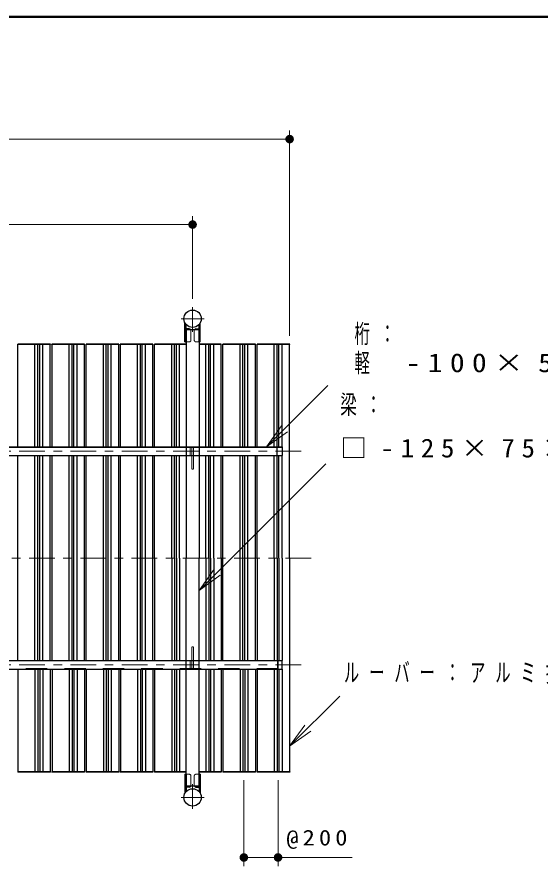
# Model space of a CAD drawing. Units: millimetres on the paper. Extents: x -385 to 0, y 0 to 267.
# Drawn here: x -249.8 to -188.6, y 167.7 to 267 of the extents above; entities that cross this region are included whole.
import ezdxf
from ezdxf.enums import TextEntityAlignment as Align

# ---------------------------------------------------------------- set-up
doc = ezdxf.new("R2010")
doc.units = ezdxf.units.MM
doc.linetypes.add('USER1', pattern=[4.5, 2.5, -2])
doc.linetypes.add('USER2', pattern=[6, 3, -1, 1, -1])
doc.layers.add('LY_1', color=4, linetype='Continuous', lineweight=25)
doc.layers.add('LY_4', color=7, linetype='Continuous', lineweight=13)
doc.styles.add('ＭＳ ゴシック', font='')
doc.styles.get('ＭＳ ゴシック').set_extended_font_data('MS Gothic')

# ---------------------------------------------------------------- blocks, each defined once
blk = doc.blocks.new('filled_dot')
at = {"color": 0, "linetype": 'Continuous', "lineweight": -2, "const_width": 1.25}
blk.add_lwpolyline([(-0.625, 0, 1), (0.625, 0, 1)], format="xyb", close=True, dxfattribs=at)
blk = doc.blocks.new('open_arrow')
at = {"color": 0, "linetype": 'Continuous', "lineweight": -2}
blk.add_lwpolyline([(7.5, 1.25), (0, 0), (7.5, -1.25)], dxfattribs=at)

msp = doc.modelspace()

# ---------------------------------------------------------------- linework, layer by layer
at = {"layer": 'LY_1', "color": 7, "lineweight": 13}
for p, q in [((-217.947, 229.695), (-217.947, 253.711)), ((-345.747, 252.711), (-217.947, 252.711)), ((-229.297, 234.032), (-229.297, 243.711)), ((-281.297, 242.711), (-229.297, 242.711)), ((-220.661, 216.709), (-213.492, 223.878)), ((-228.547, 199.915), (-213.724, 214.737)), ((-217.947, 181.669), (-212.073, 187.542)), ((-223.297, 177.695), (-223.297, 167.663)), ((-219.297, 177.695), (-219.297, 167.663)), ((-210.622, 168.663), (-223.297, 168.663))]:
    msp.add_line(p, q, dxfattribs=at)
at = {"layer": 'LY_1', "color": 2, "linetype": 'USER2', "lineweight": 13}
for p, q in [((-229.297, 230.158), (-229.297, 233.032)), ((-230.634, 231.695), (-227.96, 231.695)), ((-216.578, 216.195), (-347.22, 216.195)), ((-215.432, 203.695), (-349.956, 203.695)), ((-216.578, 191.195), (-347.22, 191.195)), ((-229.297, 177.232), (-229.297, 174.358)), ((-230.634, 175.695), (-227.96, 175.695))]:
    msp.add_line(p, q, dxfattribs=at)
at = {"layer": 'LY_1'}
for p, q in [((-230.187, 228.995), (-230.187, 231.205)), ((-230.187, 231.032), (-230.067, 231.032)), ((-230.067, 228.995), (-230.067, 231.032)), ((-229.687, 230.495), (-230.067, 230.495)), ((-228.907, 230.495), (-228.527, 230.495)), ((-228.527, 228.995), (-228.527, 231.032)), ((-228.407, 231.032), (-228.527, 231.032)), ((-228.407, 228.995), (-228.407, 231.205)), ((-230.187, 228.995), (-230.067, 228.995)), ((-228.407, 228.995), (-228.527, 228.995)), ((-230.187, 178.395), (-230.187, 176.185)), ((-230.187, 178.395), (-230.067, 178.395)), ((-230.067, 178.395), (-230.067, 176.358)), ((-228.527, 178.395), (-228.527, 176.358)), ((-228.407, 178.395), (-228.527, 178.395)), ((-228.407, 178.395), (-228.407, 176.185)), ((-229.687, 176.895), (-230.067, 176.895)), ((-228.907, 176.895), (-228.527, 176.895)), ((-230.187, 176.358), (-230.067, 176.358)), ((-228.407, 176.358), (-228.527, 176.358))]:
    msp.add_line(p, q, dxfattribs=at)
at = {"layer": 'LY_1', "linetype": 'USER1', "lineweight": 13}
for p, q in [((-230.187, 230.495), (-230.067, 230.495)), ((-228.407, 230.495), (-228.527, 230.495)), ((-229.487, 229.195), (-229.487, 230.295)), ((-229.107, 229.195), (-229.107, 230.295)), ((-229.687, 228.995), (-230.067, 228.995)), ((-228.907, 228.995), (-228.527, 228.995)), ((-229.687, 178.395), (-230.067, 178.395)), ((-229.487, 178.195), (-229.487, 177.095)), ((-229.107, 178.195), (-229.107, 177.095)), ((-228.907, 178.395), (-228.527, 178.395)), ((-230.187, 176.895), (-230.067, 176.895)), ((-228.407, 176.895), (-228.527, 176.895))]:
    msp.add_line(p, q, dxfattribs=at)
at = {"layer": 'LY_1', "color": 70}
for p, q in [((-228.547, 230.395), (-230.047, 230.395)), ((-230.047, 230.395), (-230.047, 203.695)), ((-228.547, 230.395), (-228.547, 203.695)), ((-230.047, 176.995), (-230.047, 203.695)), ((-228.547, 176.995), (-228.547, 203.695)), ((-228.547, 176.995), (-230.047, 176.995))]:
    msp.add_line(p, q, dxfattribs=at)
at = {"layer": 'LY_1', "color": 131}
for p, q in [((-245.937, 228.727), (-249.757, 228.727)), ((-249.757, 228.695), (-249.757, 228.727)), ((-245.937, 228.695), (-249.757, 228.695)), ((-249.747, 216.695), (-249.747, 228.695)), ((-247.739, 216.695), (-247.739, 228.695)), ((-247.407, 216.695), (-247.407, 228.695)), ((-247.187, 216.695), (-247.187, 228.695)), ((-246.82, 216.695), (-246.82, 228.695)), ((-245.947, 216.695), (-245.947, 228.695)), ((-245.937, 228.695), (-245.937, 228.727)), ((-241.937, 228.727), (-245.757, 228.727)), ((-245.757, 228.695), (-245.757, 228.727)), ((-241.937, 228.695), (-245.757, 228.695)), ((-245.747, 216.695), (-245.747, 228.695)), ((-243.739, 216.695), (-243.739, 228.695)), ((-243.407, 216.695), (-243.407, 228.695)), ((-243.187, 216.695), (-243.187, 228.695)), ((-242.82, 216.695), (-242.82, 228.695)), ((-241.947, 216.695), (-241.947, 228.695)), ((-241.937, 228.695), (-241.937, 228.727)), ((-237.937, 228.727), (-241.757, 228.727)), ((-241.757, 228.695), (-241.757, 228.727)), ((-237.937, 228.695), (-241.757, 228.695)), ((-241.747, 216.695), (-241.747, 228.695)), ((-239.739, 216.695), (-239.739, 228.695)), ((-239.407, 216.695), (-239.407, 228.695)), ((-239.187, 216.695), (-239.187, 228.695)), ((-238.82, 216.695), (-238.82, 228.695)), ((-237.947, 216.695), (-237.947, 228.695)), ((-237.937, 228.695), (-237.937, 228.727)), ((-233.937, 228.727), (-237.757, 228.727)), ((-237.757, 228.695), (-237.757, 228.727)), ((-233.937, 228.695), (-237.757, 228.695)), ((-237.747, 216.695), (-237.747, 228.695)), ((-235.739, 216.695), (-235.739, 228.695)), ((-235.407, 216.695), (-235.407, 228.695)), ((-235.187, 216.695), (-235.187, 228.695)), ((-234.82, 216.695), (-234.82, 228.695)), ((-233.947, 216.695), (-233.947, 228.695)), ((-233.937, 228.695), (-233.937, 228.727)), ((-230.047, 228.727), (-233.757, 228.727)), ((-233.757, 228.695), (-233.757, 228.727)), ((-230.047, 228.695), (-233.757, 228.695)), ((-233.747, 216.695), (-233.747, 228.695)), ((-231.739, 216.695), (-231.739, 228.695)), ((-231.407, 216.695), (-231.407, 228.695)), ((-231.187, 216.695), (-231.187, 228.695)), ((-230.82, 216.695), (-230.82, 228.695)), ((-225.937, 228.727), (-228.547, 228.727)), ((-225.937, 228.695), (-228.547, 228.695)), ((-227.739, 216.695), (-227.739, 228.695)), ((-227.407, 216.695), (-227.407, 228.695)), ((-227.187, 216.695), (-227.187, 228.695)), ((-226.82, 216.695), (-226.82, 228.695)), ((-225.947, 216.695), (-225.947, 228.695)), ((-225.937, 228.695), (-225.937, 228.727)), ((-221.937, 228.727), (-225.757, 228.727)), ((-225.757, 228.695), (-225.757, 228.727)), ((-221.937, 228.695), (-225.757, 228.695)), ((-225.747, 216.695), (-225.747, 228.695)), ((-223.739, 216.695), (-223.739, 228.695)), ((-223.407, 216.695), (-223.407, 228.695)), ((-223.187, 216.695), (-223.187, 228.695)), ((-222.82, 216.695), (-222.82, 228.695)), ((-221.947, 216.695), (-221.947, 228.695)), ((-221.937, 228.695), (-221.937, 228.727)), ((-221.757, 228.695), (-221.757, 228.727)), ((-217.937, 228.727), (-221.757, 228.727)), ((-217.937, 228.695), (-221.757, 228.695)), ((-221.747, 216.695), (-221.747, 228.695)), ((-219.739, 216.695), (-219.739, 228.695)), ((-219.407, 216.695), (-219.407, 228.695)), ((-219.187, 216.695), (-219.187, 228.695)), ((-218.82, 216.695), (-218.82, 228.695)), ((-217.947, 203.695), (-217.947, 228.695)), ((-217.937, 228.695), (-217.937, 228.727)), ((-249.747, 191.695), (-249.747, 215.695)), ((-247.739, 191.695), (-247.739, 215.695)), ((-247.407, 191.695), (-247.407, 215.695)), ((-247.187, 191.695), (-247.187, 215.695)), ((-246.82, 191.695), (-246.82, 215.695)), ((-245.947, 191.695), (-245.947, 215.695)), ((-245.747, 191.695), (-245.747, 215.695)), ((-243.739, 191.695), (-243.739, 215.695)), ((-243.407, 191.695), (-243.407, 215.695)), ((-243.187, 191.695), (-243.187, 215.695)), ((-242.82, 191.695), (-242.82, 215.695)), ((-241.947, 191.695), (-241.947, 215.695)), ((-241.747, 191.695), (-241.747, 215.695)), ((-239.739, 191.695), (-239.739, 215.695)), ((-239.407, 191.695), (-239.407, 215.695)), ((-239.187, 191.695), (-239.187, 215.695)), ((-238.82, 191.695), (-238.82, 215.695)), ((-237.947, 191.695), (-237.947, 215.695)), ((-237.747, 191.695), (-237.747, 215.695)), ((-235.739, 191.695), (-235.739, 215.695)), ((-235.407, 191.695), (-235.407, 215.695)), ((-235.187, 191.695), (-235.187, 215.695)), ((-234.82, 191.695), (-234.82, 215.695)), ((-233.947, 191.695), (-233.947, 215.695)), ((-233.747, 203.695), (-233.747, 215.695)), ((-231.739, 203.695), (-231.739, 215.695)), ((-231.407, 203.695), (-231.407, 215.695)), ((-231.187, 203.695), (-231.187, 215.695)), ((-230.82, 203.695), (-230.82, 215.695)), ((-227.739, 203.695), (-227.739, 215.695)), ((-227.407, 203.695), (-227.407, 215.695)), ((-227.187, 203.695), (-227.187, 215.695)), ((-226.82, 203.695), (-226.82, 215.695)), ((-225.947, 203.695), (-225.947, 215.695)), ((-225.747, 191.695), (-225.747, 215.695)), ((-223.739, 191.695), (-223.739, 215.695)), ((-223.407, 191.695), (-223.407, 215.695)), ((-223.187, 191.695), (-223.187, 215.695)), ((-222.82, 191.695), (-222.82, 215.695)), ((-221.947, 191.695), (-221.947, 215.695)), ((-221.747, 203.695), (-221.747, 215.695)), ((-219.739, 203.695), (-219.739, 215.695)), ((-219.407, 203.695), (-219.407, 215.695)), ((-219.187, 203.695), (-219.187, 215.695)), ((-218.82, 203.695), (-218.82, 215.695)), ((-233.747, 203.695), (-233.747, 191.695)), ((-231.739, 203.695), (-231.739, 191.695)), ((-231.407, 203.695), (-231.407, 191.695)), ((-231.187, 203.695), (-231.187, 191.695)), ((-230.82, 203.695), (-230.82, 191.695)), ((-227.739, 203.695), (-227.739, 191.695)), ((-227.407, 203.695), (-227.407, 191.695)), ((-227.187, 203.695), (-227.187, 191.695)), ((-226.82, 203.695), (-226.82, 191.695)), ((-225.947, 203.695), (-225.947, 191.695)), ((-221.747, 203.695), (-221.747, 191.695)), ((-219.739, 203.695), (-219.739, 191.695)), ((-219.407, 203.695), (-219.407, 191.695)), ((-219.187, 203.695), (-219.187, 191.695)), ((-218.82, 203.695), (-218.82, 191.695)), ((-217.947, 203.695), (-217.947, 178.695)), ((-249.747, 190.695), (-249.747, 178.695)), ((-247.739, 190.695), (-247.739, 178.695)), ((-247.407, 190.695), (-247.407, 178.695)), ((-247.187, 190.695), (-247.187, 178.695)), ((-246.82, 190.695), (-246.82, 178.695)), ((-245.947, 190.695), (-245.947, 178.695)), ((-245.747, 190.695), (-245.747, 178.695)), ((-243.739, 190.695), (-243.739, 178.695)), ((-243.407, 190.695), (-243.407, 178.695)), ((-243.187, 190.695), (-243.187, 178.695)), ((-242.82, 190.695), (-242.82, 178.695)), ((-241.947, 190.695), (-241.947, 178.695)), ((-241.747, 190.695), (-241.747, 178.695)), ((-239.739, 190.695), (-239.739, 178.695)), ((-239.407, 190.695), (-239.407, 178.695)), ((-239.187, 190.695), (-239.187, 178.695)), ((-238.82, 190.695), (-238.82, 178.695)), ((-237.947, 190.695), (-237.947, 178.695)), ((-237.747, 190.695), (-237.747, 178.695)), ((-235.739, 190.695), (-235.739, 178.695)), ((-235.407, 190.695), (-235.407, 178.695)), ((-235.187, 190.695), (-235.187, 178.695)), ((-234.82, 190.695), (-234.82, 178.695)), ((-233.947, 190.695), (-233.947, 178.695)), ((-233.747, 190.695), (-233.747, 178.695)), ((-231.739, 190.695), (-231.739, 178.695)), ((-231.407, 190.695), (-231.407, 178.695)), ((-231.187, 190.695), (-231.187, 178.695)), ((-230.82, 190.695), (-230.82, 178.695)), ((-227.739, 190.695), (-227.739, 178.695)), ((-227.407, 190.695), (-227.407, 178.695)), ((-227.187, 190.695), (-227.187, 178.695)), ((-226.82, 190.695), (-226.82, 178.695)), ((-225.947, 190.695), (-225.947, 178.695)), ((-225.747, 190.695), (-225.747, 178.695)), ((-223.739, 190.695), (-223.739, 178.695)), ((-223.407, 190.695), (-223.407, 178.695)), ((-223.187, 190.695), (-223.187, 178.695)), ((-222.82, 190.695), (-222.82, 178.695)), ((-221.947, 190.695), (-221.947, 178.695)), ((-221.747, 190.695), (-221.747, 178.695)), ((-219.739, 190.695), (-219.739, 178.695)), ((-219.407, 190.695), (-219.407, 178.695)), ((-219.187, 190.695), (-219.187, 178.695)), ((-218.82, 190.695), (-218.82, 178.695)), ((-249.757, 178.695), (-249.757, 178.663)), ((-245.937, 178.695), (-249.757, 178.695)), ((-245.937, 178.663), (-249.757, 178.663)), ((-245.937, 178.695), (-245.937, 178.663)), ((-245.757, 178.695), (-245.757, 178.663)), ((-241.937, 178.695), (-245.757, 178.695)), ((-241.937, 178.663), (-245.757, 178.663)), ((-241.937, 178.695), (-241.937, 178.663)), ((-241.757, 178.695), (-241.757, 178.663)), ((-237.937, 178.695), (-241.757, 178.695)), ((-237.937, 178.663), (-241.757, 178.663)), ((-237.937, 178.695), (-237.937, 178.663)), ((-237.757, 178.695), (-237.757, 178.663)), ((-233.937, 178.695), (-237.757, 178.695)), ((-233.937, 178.663), (-237.757, 178.663)), ((-233.937, 178.695), (-233.937, 178.663)), ((-233.757, 178.695), (-233.757, 178.663)), ((-230.047, 178.695), (-233.757, 178.695)), ((-230.047, 178.663), (-233.757, 178.663)), ((-225.937, 178.695), (-228.547, 178.695)), ((-225.937, 178.663), (-228.547, 178.663)), ((-225.937, 178.695), (-225.937, 178.663)), ((-225.757, 178.695), (-225.757, 178.663)), ((-221.937, 178.695), (-225.757, 178.695)), ((-221.937, 178.663), (-225.757, 178.663)), ((-221.937, 178.695), (-221.937, 178.663)), ((-217.937, 178.695), (-221.757, 178.695)), ((-221.757, 178.695), (-221.757, 178.663)), ((-217.937, 178.663), (-221.757, 178.663)), ((-217.937, 178.695), (-217.937, 178.663))]:
    msp.add_line(p, q, dxfattribs=at)
at = {"layer": 'LY_1', "color": 190, "linetype": 'USER1', "lineweight": 13}
for p, q in [((-307.297, 216.631), (-218.797, 216.631)), ((-255.297, 216.631), (-218.797, 216.631)), ((-229.567, 216.631), (-229.567, 215.695)), ((-219.415, 216.631), (-219.415, 215.695)), ((-218.834, 216.631), (-218.834, 215.695)), ((-230.047, 215.695), (-228.547, 215.695)), ((-307.297, 190.759), (-218.797, 190.759)), ((-230.047, 191.695), (-228.547, 191.695)), ((-229.567, 190.759), (-229.567, 191.695)), ((-219.296, 190.759), (-219.296, 191.695)), ((-218.834, 190.759), (-218.834, 191.695)), ((-230.047, 190.695), (-228.547, 190.695))]:
    msp.add_line(p, q, dxfattribs=at)
at = {"layer": 'LY_1', "color": 190}
for p, q in [((-280.547, 216.695), (-218.797, 216.695)), ((-219.452, 216.695), (-219.452, 215.695)), ((-218.797, 216.695), (-218.797, 215.695)), ((-280.547, 215.695), (-218.797, 215.695)), ((-255.297, 215.695), (-230.047, 215.695)), ((-280.547, 191.695), (-218.797, 191.695)), ((-219.333, 190.695), (-219.333, 191.695)), ((-218.797, 190.695), (-218.797, 191.695)), ((-280.547, 190.695), (-218.797, 190.695))]:
    msp.add_line(p, q, dxfattribs=at)
at = {"layer": 'LY_1', "color": 70, "linetype": 'USER1', "lineweight": 13}
for p, q in [((-229.387, 216.631), (-229.387, 214.095)), ((-229.207, 216.631), (-229.207, 214.095)), ((-229.387, 214.095), (-229.207, 214.095)), ((-229.387, 190.759), (-229.387, 193.295)), ((-229.387, 193.295), (-229.207, 193.295)), ((-229.207, 190.759), (-229.207, 193.295))]:
    msp.add_line(p, q, dxfattribs=at)
at = {"layer": 'LY_1'}
for centre in [(-229.297, 231.695), (-229.297, 175.695)]:
    msp.add_circle(centre, 1.016, dxfattribs=at)
for centre, start, end in [((-229.687, 230.295), 30, 90), ((-228.907, 230.295), 90, 150), ((-229.687, 177.095), 270, 330), ((-228.907, 177.095), 210, 270)]:
    msp.add_arc(centre, 0.2, start, end, dxfattribs=at)
at = {"layer": 'LY_1', "linetype": 'USER1', "lineweight": 13}
for centre, start, end in [((-229.687, 230.295), 0, 30), ((-228.907, 230.295), 150, 180), ((-229.687, 229.195), 270, 0), ((-228.907, 229.195), 180, 270), ((-229.687, 178.195), 0, 90), ((-228.907, 178.195), 90, 180), ((-229.687, 177.095), 330, 0), ((-228.907, 177.095), 180, 210)]:
    msp.add_arc(centre, 0.2, start, end, dxfattribs=at)
at = {"layer": 'LY_4', "lineweight": 50}
msp.add_line((0, 267), (-385, 267), dxfattribs=at)

# ---------------------------------------------------------------- block references
at = {"layer": 'LY_1', "color": 7, "lineweight": 13, "xscale": 0.4, "yscale": 0.4}
for name, p, rotation in [('filled_dot', (-217.947, 252.711), 180), ('filled_dot', (-229.297, 242.711), 180), ('open_arrow', (-220.661, 216.709), 45), ('open_arrow', (-228.547, 199.915), 45), ('open_arrow', (-217.947, 181.669), 45), ('filled_dot', (-219.297, 168.663), 180)]:
    msp.add_blockref(name, p, dxfattribs=dict(at, rotation=rotation))
msp.add_blockref('filled_dot', (-223.297, 168.663), dxfattribs=at)

# ---------------------------------------------------------------- texts
at = {"layer": 'LY_1', "color": 7, "style": 'ＭＳ ゴシック', "width": 0.6}
msp.add_text('軽', height=2.199, dxfattribs=at).set_placement((-210.347, 226.528), align=Align.MIDDLE_LEFT)
at = {"layer": 'LY_1', "color": 7, "style": 'ＭＳ ゴシック'}
for s, insert, char_height, attachment_point in [('\\T1.64;\\W0.6;桁：', (-210.347, 229.828), 2.199, 4), ('\\T1.5;\\W1.15;-100×50×3.2', (-204.347, 226.528), 2.199, 4), ('\\T1.5;\\W0.65;梁：', (-212.025, 221.537), 2.199, 4), ('\\T1.5;\\W1.05;□-125×75×3.2', (-212.025, 216.537), 2.199, 4), ('\\T1.64;\\W0.6;ルーバー：アルミ押出材', (-211.593, 190.192), 2.199, 4), ('\\T1.33;\\W1.15;@200', (-214.518, 169.663), 1.833, 8)]:
    msp.add_mtext(s, dxfattribs=dict(at, insert=insert, char_height=char_height, attachment_point=attachment_point))

doc.saveas('drawing.dxf')
